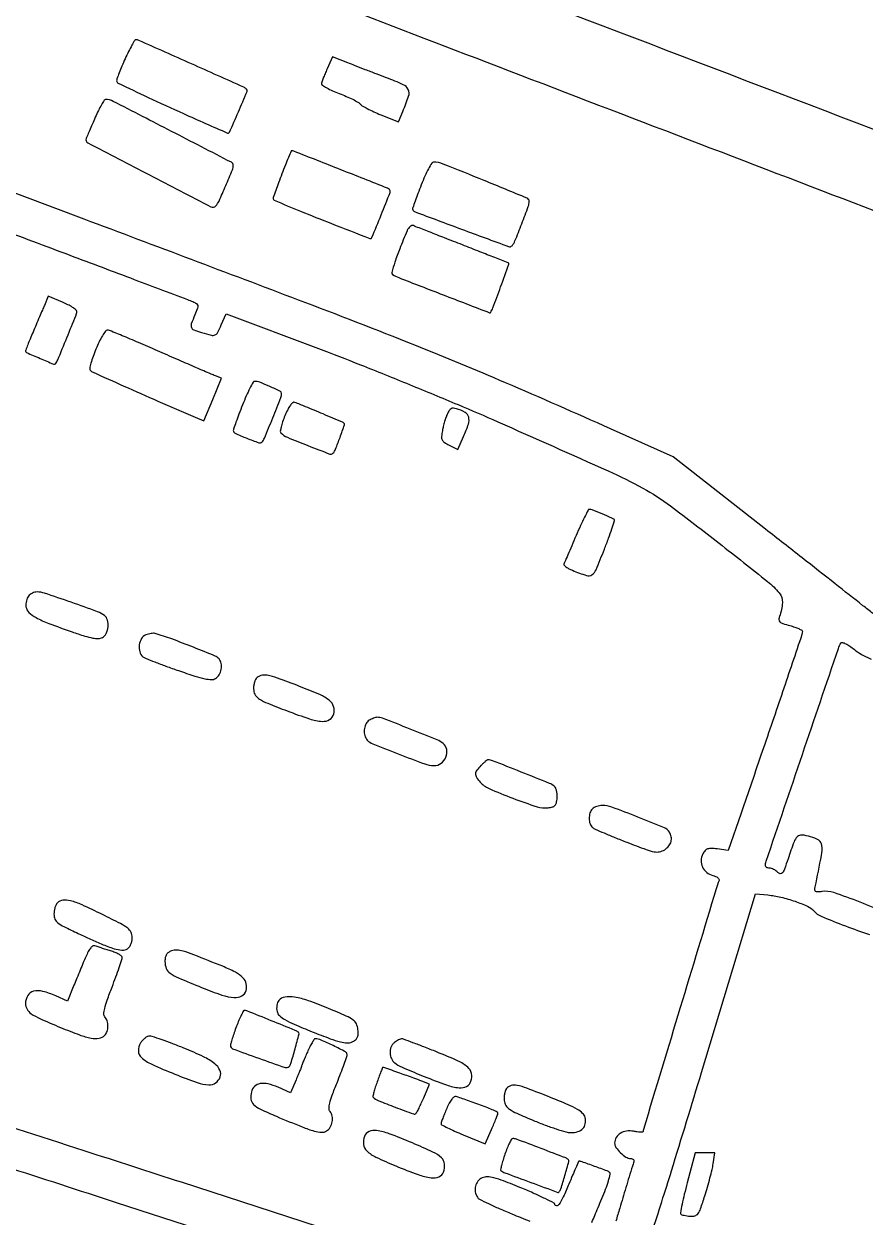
# Model space of a CAD drawing. Header units: metres. Extents: x 244 to 6504, y 133 to 4776.
# Drawn here: x 2229.1 to 2424.9, y 3259.5 to 3537.2 of the extents above; entities that cross this region are included whole.
import ezdxf

# ---------------------------------------------------------------- set-up
doc = ezdxf.new("R2010")
doc.units = ezdxf.units.M
doc.header["$MEASUREMENT"] = 0

msp = doc.modelspace()

# ---------------------------------------------------------------- linework, layer by layer
for points in [[(2417.15, 4385.34, 0.000003), (2246.3, 4080.82, 0.000001), (2074.73, 3775.01, 0.023956), (2073.04, 3771.63, 0.013766), (2072.25, 3769.69, 0.00035), (2068.91, 3760.81, 0.000748), (2065.01, 3750.38, 0.00051), (2060.61, 3738.51, -0.002034), (2053.66, 3719.92, -0.009158), (2049.35, 3709.15, -0.010696), (2044.96, 3699.33, -0.003491), (2038.08, 3685.02, -0.00099), (2033.73, 3676.19, -0.001638), (2030.03, 3668.76, -0.000121), (2026.68, 3662.11, -0.283312), (2026.5, 3662, -0.093472), (2026.26, 3662.05, -0.000019), (2015.13, 3666.4, -0.000419), (2002.8, 3671.24, -0.000254), (1988.21, 3676.98, 0.000593)], [(2390.74, 4302.36, -0.000001), (2436.6, 4383.87, -0.253439)], [(2985.13, 3282.36, 0.000001), (3054.44, 3256.15, 0.000001), (3117.63, 3232.25, 0.000001), (3170.61, 3212.21, 0.000007)], [(5649.78, 2908.29, -0.000001), (5592.12, 2927.27, -0.000136)], [(1770.95, 4232.21, -0.000001), (1756.31, 4203.53, -0.092463)], [(2661.8, 3304.26, -0.000001), (2697.55, 3290.75, -0.000089)], [(2356.38, 4565.48, -0.000006), (2331, 4482.37, -0.122858)], [(2166.88, 2385.74, -0.000003), (2059.01, 2428.09, -0.099946)], [(3110.93, 3253.38, 0.000013), (3012.15, 3290.74, 0.000016), (2894.73, 3335.15, 0.000013), (2769.32, 3382.57, -0.00051), (2533.81, 3471.88, -0.000503), (2297.42, 3562.08, -0.000023), (2063.26, 3651.71, -0.089134), (2058.39, 3654.65, -0.252954), (2058.24, 3655.06, -0.00055), (2059.22, 3661.9, -0.003408), (2060.39, 3669.64, -0.002087), (2061.88, 3678.76), (2065.84, 3702.46), (2077.4, 3733.66), (2088.96, 3764.86), (2106.7, 3796.48, 0.000002), (2119.15, 3818.66), (2165.06, 3900.45)], [(2809.66, 3348.58, -0.000003), (2861.11, 3329.19, -0.000175)], [(1593.92, 2905.57, -0.000004), (1514.48, 2912.51, -0.000011), (1436.43, 2919.33, -0.007054)], [(3277.66, 3166.01, -0.000003), (3312.3, 3149.56, -0.000078)], [(1818.98, 2759.08, 0.000018), (1857.04, 2862.14, 0.000008), (1895.3, 2965.72, 0.303576)], [(2076.79, 3628.02, -0.000014), (2129.58, 3607.84, -0.000367)], [(1962.55, 2966.54, 0.00014), (1986.93, 2957.13, 0.000002), (2009.06, 2948.59, 0.092301)], [(1716.95, 2894.91, -0.000001), (1705.81, 2895.88, -0.000045)], [(2910.82, 2101.23, -0.000002), (2871.64, 2116.15, -0.08954)], [(1951.87, 3366.09, 0.000005), (1933.29, 3373.24, 0.001731)], [(2187.96, 3585.48, -0.000222), (2257.07, 3558.91, 0.000305), (2334.25, 3529.25, 0.000245), (2417.3, 3497.44, 0.000248), (2494.08, 3468.12, 0.000634)], [(2426.66, 3399.96, 0.003301), (2424.36, 3401.79, 0.000232), (2417.9, 3406.88, 0.000328), (2410.19, 3412.93, 0.000247), (2401.7, 3419.58), (2380.2, 3436.4), (2365.6, 3442.95, 0.004123), (2341.18, 3453.66, 0.006548), (2320.08, 3462.39, 0.004179), (2293.01, 3472.91, 0.000778), (2243.11, 3491.73), (2162.38, 3522.04), (2157.84, 3528.99), (2153.3, 3535.93), (2146.16, 3538.97, 0.001582)], [(1990.24, 3232.56, -0.000403), (1999.92, 3229.14, -0.001908), (2009.56, 3225.69, -0.00317), (2017.65, 3222.7, -0.000408), (2024.81, 3219.99, -0.370469), (2024.97, 3219.7, -0.034515), (2024.36, 3217.6, -0.000127), (2015.64, 3193.62, -0.000046), (2006.7, 3169.03, -0.098502), (2006.28, 3168.35, -0.288551), (2005.72, 3168.19, -0.000014), (1946.16, 3186.27, -0.000153)], [(2221.17, 3490.33, -0.000169), (2238.8, 3483.72, -0.000268), (2253.88, 3478.05, -0.000054), (2267.18, 3473.04, -0.012941), (2268.37, 3472.56, -0.038794), (2269.24, 3472.09, -0.213905), (2269.53, 3471.66, -0.128669), (2269.47, 3471.02, -0.011155), (2268.87, 3469.49, 0.012776), (2268.03, 3467.35, 0.178063), (2268.04, 3466.53, 0.213733), (2268.58, 3465.99, 0.019317), (2270.42, 3465.36, 0.011004), (2272.7, 3464.73, 0.156195), (2273.53, 3464.79, 0.181468), (2274.12, 3465.32, 0.015949), (2275.01, 3467.16), (2276.14, 3469.72), (2297.67, 3461.61, -0.004268), (2307.38, 3457.86, -0.002583), (2318.81, 3453.26, -0.002588), (2330.11, 3448.57, -0.004548), (2339.4, 3444.57, -0.001126), (2365.06, 3433.15, -0.020213), (2373.13, 3429.15, -0.034876), (2379.55, 3425.02, -0.006191), (2390.91, 3416.32, -0.001928), (2402.17, 3407.41, -0.051951), (2404.88, 3404.74, -0.18861), (2405.61, 3402.51, -0.074145), (2404.95, 3399.3, 0.086401), (2404.81, 3398.54, 0.215935), (2405.03, 3398.03, 0.103477), (2405.72, 3397.64, 0.013403), (2407.36, 3397.15, -0.016727), (2408.48, 3396.81, -0.025459), (2409.43, 3396.44, -0.022952), (2410.13, 3396.07, -0.268418), (2410.28, 3395.81, -0.081607), (2410.16, 3395.07, -0.000119), (2405.66, 3381.75, -0.001074), (2400.93, 3367.86, -0.000975), (2395.98, 3353.54), (2392.96, 3344.84), (2390.42, 3345.18, 0.022275), (2389.03, 3345.3, 0.094278), (2388.21, 3345.18, 0.129164), (2387.62, 3344.79, 0.058526), (2387.09, 3344.03, 0.116622), (2386.69, 3342.51, 0.116129), (2387.01, 3340.98, 0.114002), (2387.99, 3339.72, 0.109284), (2389.43, 3339, -0.043186), (2390.07, 3338.78, -0.067651), (2390.56, 3338.48, -0.094193), (2390.84, 3338.14, -0.221732), (2390.86, 3337.82, 0.018098), (2390.19, 3335.87, 0.000047), (2381.83, 3308.25, 0.000012), (2373.26, 3279.92, 0.07358), (2373.19, 3279.4, -0.39732), (2373.08, 3279.29, -0.022216), (2372.54, 3279.28, -0.02441), (2371.82, 3279.34, -0.01425), (2370.97, 3279.47, 0.082564), (2369.32, 3279.51, 0.102634), (2367.89, 3278.98, 0.118054), (2366.92, 3278.01, 0.13776), (2366.56, 3276.75, 0.150957), (2366.88, 3275.71, 0.050608), (2367.92, 3274.47, 0.050644), (2369.2, 3273.47, 0.142663), (2370.28, 3273.15, -0.081011), (2370.66, 3273.09, -0.128574), (2370.94, 3272.91, -0.150474), (2371.06, 3272.64, -0.126057), (2371.03, 3272.33, 0.016877), (2370.7, 3271.37, 0.000323), (2369.18, 3266.35, 0.000847), (2367.74, 3261.58, 0.003142), (2366.86, 3258.56, -0.146209)], [(1989.74, 2610.17, -0.000005), (1937.37, 2630.58, -0.000013)], [(2429.83, 3330.26, 0.009123), (2423.68, 3332.8, 0.012761), (2417.56, 3335.01, 0.117459), (2414.77, 3335.26, -0.022831), (2413.79, 3335.16, -0.172556), (2413.34, 3335.29, -0.243992), (2413.17, 3335.64, -0.047107), (2413.25, 3336.37, 0.003586), (2414.71, 3343.68, 0.070454), (2414.82, 3345.97, 0.228925), (2414.09, 3347.18, 0.079091), (2412.17, 3348.03, 0.041312), (2410.14, 3348.41, 0.22215), (2409.1, 3348.04, 0.110813), (2408.32, 3346.83, 0.007281), (2406.93, 3342.88, -0.006701), (2406.09, 3340.49, -0.074201), (2405.61, 3339.6, -0.287644), (2405.13, 3339.42, -0.148349), (2404.55, 3339.73, 0.042146), (2404.1, 3340.11, 0.036156), (2403.58, 3340.43, 0.037767), (2403.05, 3340.65, 0.080513), (2402.62, 3340.72, -0.058715), (2402.26, 3340.76, -0.077763), (2401.95, 3340.89, -0.096352), (2401.74, 3341.08, -0.161779), (2401.67, 3341.3, -0.081963), (2401.84, 3342.3, -0.000063), (2410.27, 3367.16, -0.00009), (2418.65, 3391.81, -0.056521), (2419.27, 3393.13, -0.347401), (2419.58, 3393.25, -0.036384), (2420.34, 3392.93, -0.032799), (2421.3, 3392.37, -0.019526), (2422.37, 3391.58, 0.042314), (2423.93, 3390.53, 0.01656), (2426.25, 3389.35, 0.015168)], [(2375.18, 3255.8, 0.005088), (2379.81, 3270.3, 0.001405), (2386.79, 3293.18), (2399.34, 3334.74), (2402.19, 3334.46, -0.034038), (2405.26, 3333.95, -0.025008), (2408.56, 3332.99, -0.023525), (2411.45, 3331.83, -0.106145), (2412.91, 3330.75, 0.114779), (2414.63, 3329.51, 0.00783), (2420.27, 3327.27, 0.009375), (2425.91, 3325.25, 0.081397)], [(2311.66, 3252.66), (2265.75, 3267.59, 0.000444), (2243.08, 3274.93, 0.000175), (2211.85, 3285.01, 0.000173)], [(2192.86, 3281.57, -0.00019), (2224.54, 3271.35, -0.000341), (2250.55, 3262.92), (2307.1, 3244.56)], [(2361.28, 3258.26, -0.000134), (2361.95, 3259.89, -0.001138), (2362.71, 3261.71, -0.000701), (2363.6, 3263.84, 0.01026), (2364.47, 3266.01, 0.016051), (2365.11, 3267.9, 0.010238), (2365.55, 3269.47, 0.28052), (2365.43, 3269.86, 0.092509), (2364.82, 3270.23, 0.002477), (2361.9, 3271.31, 0.00264), (2358.98, 3272.36, 0.085283), (2358.24, 3272.49, 0.297338), (2358.17, 3272.44, 0.000477), (2357.51, 3270.93, 0.00331), (2356.77, 3269.22, 0.002011), (2355.92, 3267.19, -0.011492), (2354.61, 3264.2, -0.041896), (2353.57, 3262.4, -0.249406), (2353, 3262.11, -0.410737), (2352.65, 3262.46, 0.282441), (2352.46, 3262.77, 0.003841), (2350.4, 3263.79, 0.009498), (2347.93, 3264.94, 0.005939), (2345, 3266.2, 0.004944), (2340.73, 3267.92, 0.029234), (2338.43, 3268.66, 0.059459), (2336.93, 3268.87, 0.111937), (2335.73, 3268.62, 0.117977), (2334.74, 3267.85, 0.108592), (2334.17, 3266.7, 0.103728), (2334.13, 3265.36, 0.098813), (2334.62, 3264.1, 0.134668), (2335.08, 3263.68, 0.00509), (2337.18, 3262.64, 0.008848), (2339.72, 3261.48, 0.00608), (2342.63, 3260.24, 0.0051), (2346.85, 3258.56, 0.029742)]]:
    msp.add_lwpolyline(points, format="xyb")
for points in [[(2252.63, 3529.09, 0.006123), (2251.87, 3527.35, 0.008383), (2251.23, 3525.77, 0.005804), (2250.73, 3524.43, 0.091941), (2250.65, 3523.96, 0.282906), (2251.03, 3523.38, 0.001237), (2257.96, 3520.09, 0.00509), (2266.21, 3516.3, 0.002726), (2276.46, 3511.78, 0.411617), (2276.9, 3511.95, 0.00207), (2278.98, 3516.68, 0.002211), (2281.01, 3521.42, 0.305684), (2280.9, 3521.99, 0.091565), (2280.23, 3522.46, 0.000172), (2268.05, 3527.89, 0.000151), (2255.82, 3533.34, 0.105101), (2255.12, 3533.49, 0.261642), (2254.86, 3533.34, 0.007854), (2254.19, 3532.2, 0.013708), (2253.43, 3530.78, 0.008808)], [(2299.64, 3526.7, 0.007787), (2299.15, 3525.57, 0.00985), (2298.73, 3524.52, 0.008141), (2298.42, 3523.62, 0.075429), (2298.35, 3523.22, 0.264322), (2298.53, 3522.89, 0.015684), (2299.55, 3522.29, 0.020285), (2300.89, 3521.63, 0.013272), (2302.47, 3520.98, -0.011443), (2304.11, 3520.32, -0.014129), (2305.6, 3519.63, -0.012522), (2306.81, 3518.98, -0.093989), (2307.3, 3518.56, 0.08983), (2307.8, 3518.14, 0.011871), (2309, 3517.47, 0.013455), (2310.49, 3516.74, 0.010915), (2312.11, 3516.04), (2316.24, 3514.36), (2317.26, 3516.81, 0.018536), (2318.62, 3520.39, 0.196612), (2318.52, 3521.92, 0.176429), (2317.38, 3523.03, 0.014392), (2313.45, 3524.65, -0.000791), (2311.08, 3525.55, -0.000626), (2308.53, 3526.53, -0.000633), (2306.16, 3527.45, -0.001581), (2304.43, 3528.13), (2300.92, 3529.52)], [(2245.69, 3515.44, 0.00048), (2244.97, 3513.8, 0.000622), (2244.32, 3512.29, 0.000467), (2243.77, 3511.02, 0.005571), (2243.57, 3510.53, 0.385252), (2243.94, 3509.5, 0.001045), (2258.26, 3502.02, 0.001067), (2272.6, 3494.6, 0.347555), (2273.76, 3494.83, 0.071454), (2274.48, 3495.96, 0.004665), (2276.05, 3499.54, 0.003773), (2277.59, 3503.21, 0.097575), (2277.8, 3504.26, 0.280256), (2277.36, 3504.98, 0.000444), (2263.43, 3512.17, 0.000849), (2249.84, 3519.16, 0.118713), (2248.08, 3519.58, 0.255524), (2247.78, 3519.41, 0.011502), (2247.14, 3518.36, 0.016888), (2246.42, 3517.02, 0.011027)], [(2289.12, 3502.3, 0.002612), (2288.33, 3500.21, 0.003912), (2287.67, 3498.38, 0.00167), (2287.12, 3496.81, 0.083191), (2287.07, 3496.49, 0.303542), (2287.3, 3496.14, 0.000663), (2293.45, 3493.61, 0.003778), (2300.64, 3490.73, 0.002022), (2309.56, 3487.26, 0.40626), (2310.08, 3487.48, 0.002412), (2312.22, 3492.73, 0.002581), (2314.31, 3497.98, 0.303032), (2314.16, 3498.66, 0.098034), (2313.71, 3498.95, 0.000104), (2302.81, 3503.25, 0.000108), (2291.92, 3507.55, 0.094155), (2291.37, 3507.65, 0.300399), (2291.26, 3507.58, 0.001191), (2290.62, 3506.08, 0.005268), (2289.92, 3504.35, 0.003224)], [(2321.57, 3499.73, 0.001691), (2320.78, 3497.68, 0.00263), (2320.13, 3495.92, 0.000765), (2319.57, 3494.38, 0.08715), (2319.53, 3494.16, 0.312481), (2319.99, 3493.5, 0.000822), (2330.93, 3489.41, 0.000826), (2341.89, 3485.36, 0.309111), (2342.68, 3485.56, 0.084787), (2343.37, 3486.67, 0.004284), (2344.95, 3490.66, 0.004033), (2346.47, 3494.69, 0.092494), (2346.68, 3495.9, 0.299076), (2346.17, 3496.64, 0.001129), (2336.2, 3500.74, 0.002575), (2326.67, 3504.57, 0.09546), (2324.38, 3505.01, 0.261872), (2323.99, 3504.78, 0.013299), (2323.23, 3503.45, 0.018418), (2322.4, 3501.75, 0.01202)], [(2318.24, 3489.01, 0.005647), (2316.53, 3484.82, 0.014019), (2315.4, 3481.71, 0.009918), (2314.67, 3479.36, 0.336395), (2314.87, 3478.85, 0.045855), (2316.33, 3478.13, 0.000508), (2326.62, 3474.14, 0.000098), (2337.47, 3469.96, 0.361217), (2337.71, 3470.04, 0.048922), (2338.21, 3471.08, 0.001227), (2340.03, 3476, 0.000271), (2341.97, 3481.27, 0.330026), (2341.91, 3481.48, 0.067154), (2341.75, 3481.57, 0.000104), (2338.66, 3482.79, 0.000834), (2335.2, 3484.16, 0.000515), (2331.12, 3485.76, -0.000116), (2327, 3487.37, -0.000172), (2323.4, 3488.78, -0.000072), (2320.31, 3489.99, -0.003657), (2319.71, 3490.23, 0.183863), (2319.35, 3490.24, 0.089082), (2318.94, 3490.01, 0.069485), (2318.55, 3489.58, 0.049995)], [(2233.83, 3471.68, -0.000024), (2233.37, 3470.59, -0.000008), (2232.68, 3468.98, -0.000008), (2231.92, 3467.18, -0.000008), (2231.19, 3465.44, 0.002196), (2230.52, 3463.85, 0.003373), (2229.95, 3462.46, 0.001152), (2229.48, 3461.25, 0.093792), (2229.44, 3461.05, 0.297608), (2229.67, 3460.7, 0.002512), (2232.82, 3459.34, 0.002432), (2235.99, 3458, 0.323346), (2236.38, 3458.09, 0.079846), (2236.94, 3458.99, 0.0015), (2239.07, 3464.15, 0.001279), (2241.19, 3469.37, 0.096297), (2241.36, 3470.26, 0.225732), (2241.18, 3470.64, 0.02602), (2240.39, 3471.22, 0.027268), (2239.32, 3471.84, 0.018949), (2238.05, 3472.42), (2234.73, 3473.8)], [(2245.82, 3461.49, 0.012912), (2245.16, 3459.76, 0.019578), (2244.68, 3458.22, 0.014888), (2244.38, 3456.96, 0.253795), (2244.5, 3456.56, 0.089809), (2245.16, 3456.11, 0.000472), (2252.36, 3452.89, 0.002182), (2260.27, 3449.4, 0.001693), (2268.91, 3445.67), (2270.95, 3444.8), (2273.02, 3449.76), (2275.09, 3454.72), (2273.63, 3455.28, -0.0093), (2272.62, 3455.69, -0.000425), (2269.23, 3457.16, -0.000708), (2265.2, 3458.91, -0.000508), (2260.7, 3460.88, 0.002404), (2256.25, 3462.81, 0.003682), (2252.37, 3464.44, 0.00131), (2249.02, 3465.81, 0.097999), (2248.45, 3465.92, 0.244867), (2248.05, 3465.71, 0.017266), (2247.35, 3464.61, 0.021274), (2246.58, 3463.18, 0.014224)], [(2279.95, 3448.51, 0.002593), (2279.12, 3446.38, 0.003897), (2278.43, 3444.51, 0.00162), (2277.85, 3442.9, 0.085673), (2277.8, 3442.58, 0.293611), (2278.22, 3441.92, 0.011975), (2280.94, 3440.76, 0.012001), (2283.72, 3439.72, 0.2914), (2284.49, 3439.91, 0.094524), (2285.05, 3440.76, 0.001987), (2286.98, 3445.47, 0.001967), (2288.87, 3450.2, 0.095677), (2289.06, 3451.2, 0.287518), (2288.76, 3451.67, 0.006989), (2286.33, 3452.79, 0.012283), (2283.95, 3453.78, 0.093349), (2282.76, 3453.99, 0.270533), (2282.42, 3453.8, 0.009242), (2281.66, 3452.38, 0.015083), (2280.82, 3450.61, 0.009681)], [(2289.81, 3445.96, 0.016539), (2289.29, 3444.6, 0.024366), (2288.94, 3443.37, 0.021655), (2288.75, 3442.37, 0.238608), (2288.88, 3442, 0.094814), (2290.4, 3440.98, 0.006583), (2295.19, 3439.03, 0.003179), (2300.29, 3437.07, 0.309498), (2301, 3437.25, 0.088172), (2301.61, 3438.23, 0.007792), (2302.65, 3440.96, 0.003684), (2303.68, 3443.88, 0.314341), (2303.56, 3444.3, 0.072215), (2303.21, 3444.51, 0.000253), (2298.71, 3446.4, 0.001478), (2294.61, 3448.1, 0.00594), (2292.09, 3449.1, 0.276019), (2291.65, 3449.02, 0.057965), (2291.09, 3448.42, 0.040655), (2290.47, 3447.4, 0.017991)], [(2327.63, 3446.45, 0.023677), (2327.32, 3445.67, 0.011019), (2326.99, 3444.63, 0.010889), (2326.68, 3443.52, 0.014942), (2326.46, 3442.51, 0.026283), (2326.28, 3441.15, 0.130588), (2326.42, 3440.39, 0.135387), (2326.91, 3439.82, 0.029057), (2328.05, 3439.14), (2330.07, 3438.1), (2331.42, 3441.16, 0.024742), (2332.53, 3444.06, 0.143868), (2332.59, 3445.67, 0.201751), (2331.75, 3446.76, 0.056003), (2329.74, 3447.63, 0.06685), (2329.04, 3447.75, 0.136066), (2328.5, 3447.62, 0.116521), (2328.06, 3447.21, 0.042027)], [(2357.59, 3418.09, 0.000055), (2356.57, 3415.71, 0.000082), (2355.67, 3413.62, 0.000037), (2354.91, 3411.84, 0.001542), (2354.75, 3411.45, 0.302846), (2354.8, 3411.19, 0.042018), (2355.24, 3410.81, 0.036575), (2355.9, 3410.4, 0.02276), (2356.73, 3410.02, 0.018328), (2360.01, 3408.81, 0.228379), (2361.29, 3408.98, 0.148441), (2362.24, 3410.13, 0.006685), (2364.18, 3414.93, 0.004492), (2365.15, 3417.49, 0.007265), (2365.93, 3419.68, 0.002268), (2366.56, 3421.58, 0.28988), (2366.5, 3421.81, 0.08944), (2365.93, 3422.18, 0.003491), (2363.63, 3423.14, 0.003376), (2361.3, 3424.07, 0.093633), (2360.66, 3424.19, 0.279692), (2360.42, 3424.04, 0.003597), (2359.58, 3422.4, 0.009157), (2358.63, 3420.42, 0.005725)], [(2230.13, 3404.02, 0.074494), (2229.84, 3403.54, 0.041702), (2229.63, 3402.9, 0.040508), (2229.53, 3402.19, 0.051913), (2229.55, 3401.54, 0.169158), (2230.22, 3400.24, 0.065314), (2231.88, 3399.03, 0.034135), (2234.87, 3397.66, 0.007192), (2240.26, 3395.7, 0.007927), (2243.21, 3394.73, 0.029736), (2245.11, 3394.26, 0.049035), (2246.42, 3394.15, 0.120159), (2247.35, 3394.39, 0.163135), (2248.22, 3395.32, 0.085325), (2248.64, 3396.86, 0.085732), (2248.51, 3398.45, 0.167581), (2247.82, 3399.49, 0.076912), (2246.19, 3400.39, 0.003365), (2240.06, 3402.58, 0.003242), (2233.89, 3404.69, 0.080968), (2232.12, 3404.98, 0.06775), (2231.6, 3404.91, 0.04454), (2231.04, 3404.7, 0.044263), (2230.52, 3404.39, 0.063211)], [(2257.43, 3394.98, 0.173933), (2256.43, 3394.14, 0.099295), (2255.92, 3392.64, 0.097733), (2256.03, 3391.03, 0.162715), (2256.76, 3389.92, 0.070005), (2257.38, 3389.56, 0.003566), (2259.53, 3388.7, 0.005637), (2262.12, 3387.72, 0.004052), (2265.03, 3386.69, 0.005714), (2268.87, 3385.41, 0.02485), (2271.19, 3384.79, 0.042239), (2272.71, 3384.59, 0.150898), (2273.64, 3384.84, 0.118551), (2274.5, 3385.72, 0.088779), (2274.99, 3386.98, 0.090491), (2275, 3388.32, 0.130656), (2274.51, 3389.38, 0.122464), (2273.58, 3390.06, 0.002847), (2268.52, 3392.11, 0.007055), (2263.48, 3394.04, 0.015666), (2259.58, 3395.33, 0.088507), (2259.23, 3395.37, 0.024965), (2258.67, 3395.31, 0.024332), (2258.05, 3395.17, 0.023508)], [(2283.13, 3384.81, 0.083298), (2282.84, 3384.32, 0.038997), (2282.63, 3383.6, 0.037228), (2282.53, 3382.8, 0.042874), (2282.55, 3382.03, 0.124309), (2282.98, 3380.9, 0.104003), (2283.91, 3380.03, 0.040727), (2285.81, 3379.07, 0.004552), (2290.33, 3377.3, 0.011737), (2295.56, 3375.45, 0.0632), (2298.51, 3374.87, 0.154004), (2300.23, 3375.29, 0.194681), (2301.2, 3376.59, 0.141601), (2301.16, 3378.31, 0.147547), (2300.2, 3379.7, 0.06641), (2297.93, 3381.08, 0.011331), (2293.23, 3383.01, 0.005191), (2288.09, 3384.93, 0.042561), (2285.67, 3385.58, 0.110482), (2284.22, 3385.51, 0.15482)], [(2309.43, 3375.12, 0.140854), (2308.71, 3374.37, 0.084384), (2308.33, 3373.19, 0.079486), (2308.34, 3371.88, 0.099373), (2308.78, 3370.75, 0.155178), (2309.88, 3369.83, 0.003669), (2316.19, 3367.3, 0.005454), (2322.35, 3364.96, 0.087531), (2324.53, 3364.57, 0.159778), (2326.18, 3365.11, 0.138441), (2327.3, 3366.54, 0.144116), (2327.48, 3368.31, 0.175528), (2326.65, 3369.73, 0.07716), (2325.27, 3370.55, 0.002252), (2318.96, 3373.08, 0.001846), (2312.54, 3375.58, 0.098606), (2311.25, 3375.81, 0.064129), (2310.92, 3375.76, 0.020467), (2310.44, 3375.6, 0.020049), (2309.92, 3375.37, 0.021092)], [(2335.43, 3364.57, 0.033654), (2334.47, 3363.47, 0.153091), (2334.18, 3362.68, 0.156009), (2334.4, 3361.88, 0.035346), (2335.26, 3360.74, 0.111597), (2337.33, 3359.23, 0.011958), (2342.86, 3356.98, 0.012184), (2348.5, 3355.01, 0.107048), (2351.11, 3354.75, 0.04443), (2352.09, 3354.95, 0.135009), (2352.67, 3355.31, 0.125723), (2353, 3355.93, 0.036214), (2353.18, 3357.01, 0.041129), (2353.19, 3357.84, 0.0422), (2353.07, 3358.66, 0.04584), (2352.84, 3359.35, 0.115699), (2352.52, 3359.76, 0.077038), (2351.39, 3360.44, 0.001383), (2344.82, 3363.07, 0.001169), (2338.17, 3365.69, 0.093576), (2337.08, 3365.89, 0.158173), (2336.89, 3365.83, 0.012273), (2336.46, 3365.5, 0.015812), (2335.96, 3365.08, 0.011393)], [(2361.4, 3354.5, 0.121637), (2360.82, 3353.55, 0.077372), (2360.63, 3352.26, 0.079462), (2360.84, 3351.01, 0.145691), (2361.43, 3350.17, 0.062271), (2362.04, 3349.8, 0.003301), (2364.12, 3348.89, 0.005148), (2366.62, 3347.85, 0.003722), (2369.43, 3346.73, 0.003932), (2373.89, 3345.05, 0.03984), (2375.8, 3344.51, 0.100611), (2377.04, 3344.52, 0.093716), (2378.21, 3345, 0.076213), (2379.18, 3345.87, 0.106995), (2379.7, 3346.9, 0.113478), (2379.74, 3348.01, 0.093983), (2379.3, 3349.11, 0.15364), (2378.15, 3350.08, 0.004193), (2371.98, 3352.58, 0.006065), (2365.94, 3354.9, 0.088556), (2363.7, 3355.3, 0.045902), (2363.06, 3355.24, 0.037164), (2362.4, 3355.06, 0.03849), (2361.81, 3354.81, 0.075002)], [(2236.86, 3332.64, 0.087305), (2236.55, 3332.2, 0.036561), (2236.3, 3331.53, 0.034752), (2236.12, 3330.76, 0.038), (2236.06, 3329.98, 0.10407), (2236.3, 3328.86, 0.122074), (2236.96, 3328.01, 0.052816), (2238.38, 3327.11, 0.006565), (2241.69, 3325.52, 0.004491), (2247.18, 3323.05, 0.027862), (2250.07, 3321.96, 0.058794), (2251.89, 3321.62, 0.159135), (2253.15, 3321.94, 0.096534), (2253.59, 3322.35, 0.054311), (2253.96, 3323, 0.050375), (2254.2, 3323.77, 0.051231), (2254.28, 3324.56, 0.115819), (2254, 3325.76, 0.113946), (2253.22, 3326.71, 0.044489), (2251.51, 3327.8, 0.004772), (2247.32, 3329.92, 0.008093), (2242.59, 3332.16, 0.042969), (2239.88, 3333.12, 0.091036), (2238.13, 3333.25, 0.170867)], [(2243.47, 3320.09, 0.001027), (2242.89, 3318.72, 0.00049), (2242.16, 3316.96, 0.000485), (2241.4, 3315.11, 0.000691), (2240.72, 3313.47), (2239.19, 3309.73), (2236.47, 3310.97, 0.04362), (2233.47, 3312.03, 0.125165), (2231.27, 3312.04, 0.1995), (2229.95, 3311.05, 0.135056), (2229.44, 3309.21, 0.129233), (2229.79, 3307.89, 0.115089), (2230.75, 3306.84, 0.045637), (2232.8, 3305.7, 0.005393), (2237.6, 3303.64, 0.010213), (2242.01, 3301.91, 0.043279), (2244.74, 3301.16, 0.081112), (2246.57, 3301.13, 0.16194), (2247.85, 3301.77, 0.118755), (2248.42, 3302.69, 0.074902), (2248.62, 3303.94, 0.075448), (2248.45, 3305.18, 0.125076), (2247.91, 3306.08, -0.219399), (2247.67, 3306.73, -0.039166), (2247.88, 3308.05, -0.026216), (2248.46, 3310.01, -0.007351), (2249.57, 3313.01, 0.003686), (2250.49, 3315.43, 0.005305), (2251.26, 3317.59, 0.00292), (2251.88, 3319.42, 0.081288), (2251.96, 3319.92, 0.232847), (2251.8, 3320.25, 0.034645), (2251.16, 3320.67, 0.032993), (2250.28, 3321.09, 0.022859), (2249.24, 3321.45, -0.002346), (2248.13, 3321.79, -0.0025), (2247.05, 3322.13, -0.002375), (2246.13, 3322.44, -0.011607), (2245.61, 3322.62, 0.222613), (2245.13, 3322.59, 0.090269), (2244.61, 3322.16, 0.054604), (2244.06, 3321.34, 0.02083)], [(2263.39, 3321.45, 0.067418), (2262.7, 3321.08, 0.101055), (2262.24, 3320.58, 0.090329), (2261.98, 3319.89, 0.044957), (2261.9, 3318.96, 0.096678), (2262.21, 3317.38, 0.143574), (2263.08, 3316.28, 0.052844), (2265.04, 3315.18, 0.004418), (2270.43, 3312.94, 0.013938), (2275.17, 3311.17, 0.065115), (2278.02, 3310.59, 0.145593), (2279.76, 3310.97, 0.191115), (2280.77, 3312.21, 0.137291), (2280.82, 3313.78, 0.132865), (2280.06, 3315.17, 0.080373), (2278.31, 3316.48, 0.025335), (2275.33, 3317.86, 0.001576), (2268.64, 3320.52, 0.020877), (2266.13, 3321.39, 0.061435), (2264.64, 3321.65, 0.101671)], [(2288.4, 3309.93, 0.084794), (2288.12, 3309.43, 0.048498), (2287.94, 3308.76, 0.046486), (2287.89, 3308.03, 0.055209), (2287.99, 3307.35, 0.143958), (2288.55, 3306.39, 0.057646), (2289.79, 3305.47, 0.029767), (2292, 3304.36, 0.005743), (2296.13, 3302.65, 0.005089), (2300.38, 3301.01, 0.027462), (2302.73, 3300.26, 0.053311), (2304.28, 3300.04, 0.116767), (2305.45, 3300.27, 0.054776), (2306.24, 3300.73, 0.120364), (2306.67, 3301.27, 0.102587), (2306.85, 3302, 0.033185), (2306.82, 3303.13, 0.086077), (2306.46, 3304.45, 0.127548), (2305.7, 3305.36, 0.051946), (2304.1, 3306.27, 0.004969), (2299.99, 3308.04, 0.013902), (2295.29, 3309.86, 0.044816), (2292.04, 3310.69, 0.075434), (2289.81, 3310.71, 0.186673)], [(2278.55, 3303.9, 0.006593), (2278.01, 3302.42, 0.008463), (2277.55, 3301.05, 0.006746), (2277.2, 3299.89, 0.069683), (2277.13, 3299.4, 0.313579), (2277.64, 3298.67, 0.003291), (2283.74, 3296.46, 0.003419), (2289.86, 3294.32, 0.2859), (2290.79, 3294.54, 0.126568), (2291.22, 3295.27, 0.004033), (2292.17, 3298.63, 0.002286), (2293.1, 3302.13, 0.305351), (2292.96, 3302.52, 0.063931), (2292.21, 3302.95, 0.000664), (2286.63, 3305.21, 0.000433), (2280.93, 3307.51, 0.101935), (2280.37, 3307.61, 0.271058), (2280.16, 3307.48, 0.007896), (2279.67, 3306.52, 0.013839), (2279.12, 3305.32, 0.008843)], [(2256.24, 3300.03, 0.151573), (2255.71, 3298.2, 0.20564), (2256.42, 3296.65, 0.078137), (2258.82, 3295.07, 0.011326), (2264.23, 3292.76, 0.010183), (2269.41, 3290.81, 0.069579), (2272.09, 3290.26, 0.172354), (2273.68, 3290.72, 0.14698), (2274.75, 3292.11, 0.204778), (2274.69, 3293.68, 0.11502), (2273.49, 3295.2, 0.057576), (2270.86, 3296.83, 0.014949), (2266.3, 3298.82, 0.004532), (2263.54, 3299.9, 0.006343), (2261.05, 3300.81, 0.003972), (2258.95, 3301.53, 0.080665), (2258.28, 3301.64, 0.121806), (2257.83, 3301.53, 0.045481), (2257.27, 3301.17, 0.041683), (2256.71, 3300.64, 0.039392)], [(2295.05, 3297.91, 0.002165), (2294.53, 3296.72, 0.003341), (2294.09, 3295.69, 0.001093), (2293.72, 3294.79, 0.097829), (2293.69, 3294.65, -0.094941), (2293.67, 3294.51, -0.001107), (2293.32, 3293.63, -0.00332), (2292.9, 3292.62, -0.002156), (2292.4, 3291.45), (2291.11, 3288.43), (2288.23, 3289.71, 0.044767), (2285.9, 3290.5, 0.102279), (2284.05, 3290.56, 0.148856), (2282.76, 3289.91, 0.141848), (2282.02, 3288.64, 0.092554), (2281.92, 3286.95, 0.169853), (2282.53, 3285.73, 0.082993), (2284.14, 3284.6, 0.011836), (2287.84, 3282.95, 0.003049), (2293.85, 3280.48, 0.024886), (2296.65, 3279.51, 0.05958), (2298.34, 3279.23, 0.152695), (2299.52, 3279.54, 0.121221), (2300.36, 3280.4, 0.087448), (2300.83, 3281.67, 0.088663), (2300.83, 3283, 0.130355), (2300.34, 3284.06, -0.184399), (2300.09, 3284.78, -0.049519), (2300.26, 3286.01, -0.029633), (2300.82, 3287.86, -0.00755), (2301.95, 3290.77, 0.004113), (2302.85, 3293.06, 0.005853), (2303.6, 3295.1, 0.003418), (2304.21, 3296.84, 0.082626), (2304.29, 3297.34, 0.278323), (2303.93, 3297.94, 0.00751), (2301.07, 3299.4, 0.012418), (2298.24, 3300.69, 0.101666), (2296.86, 3300.98, 0.252139), (2296.62, 3300.85, 0.012423), (2296.14, 3300.08, 0.01761), (2295.6, 3299.09, 0.01156)], [(2315.29, 3300.12, 0.07809), (2314.8, 3299.62, 0.075336), (2314.47, 3298.98, 0.066533), (2314.32, 3298.21, 0.043651), (2314.34, 3297.3, 0.113291), (2314.77, 3296.09, 0.109309), (2315.68, 3295.17, 0.042018), (2317.57, 3294.17, 0.004306), (2322.23, 3292.23, 0.011207), (2327.42, 3290.26, 0.059634), (2330.38, 3289.59, 0.143924), (2332.12, 3289.92, 0.201189), (2333.13, 3291.11, 0.129656), (2333.22, 3292.95, 0.165517), (2332.36, 3294.4, 0.071069), (2330.11, 3295.82, 0.010452), (2325.13, 3297.94, 0.002257), (2322.18, 3299.1, 0.003443), (2319.61, 3300.08, 0.001256), (2317.39, 3300.91, 0.088438), (2317, 3300.98, 0.095227), (2316.72, 3300.92, 0.021668), (2316.28, 3300.72, 0.021668), (2315.78, 3300.44, 0.019576)], [(2311.3, 3291.01, 0.008942), (2310.86, 3289.71, 0.013866), (2310.53, 3288.57, 0.008069), (2310.3, 3287.62, 0.257232), (2310.36, 3287.4, 0.100212), (2311.54, 3286.62, 0.006037), (2315.51, 3285.06, 0.003067), (2319.71, 3283.5, 0.290759), (2320.32, 3283.63, 0.074992), (2320.56, 3283.96, 0.006492), (2321.03, 3284.88, 0.008433), (2321.57, 3286.01, 0.006448), (2322.12, 3287.25), (2323.48, 3290.42), (2321.67, 3291.13, 0.006937), (2319.84, 3291.82, 0.001376), (2316.54, 3293, 0.000207), (2312.87, 3294.31, 0.085321), (2312.6, 3294.35, 0.308677), (2312.55, 3294.32, 0.000664), (2312.18, 3293.37, 0.003941), (2311.77, 3292.29, 0.002397)], [(2341.42, 3289.42, 0.083892), (2341.13, 3288.93, 0.038802), (2340.93, 3288.2, 0.037012), (2340.82, 3287.39, 0.042347), (2340.85, 3286.61, 0.113095), (2341.24, 3285.49, 0.103106), (2342.1, 3284.61, 0.044084), (2343.81, 3283.66, 0.005652), (2347.68, 3281.99, 0.009552), (2350.37, 3280.92, 0.011066), (2352.97, 3280.02, 0.010171), (2355.2, 3279.34, 0.062266), (2356.38, 3279.17, 0.077245), (2358.02, 3279.38, 0.133668), (2359.18, 3280.09, 0.148282), (2359.74, 3281.23, 0.103404), (2359.69, 3282.68, 0.142908), (2359.12, 3283.64, 0.058173), (2357.9, 3284.55, 0.03014), (2355.72, 3285.64, 0.005873), (2351.66, 3287.33, 0.003872), (2346.15, 3289.48, 0.040767), (2343.84, 3290.15, 0.119686), (2342.47, 3290.11, 0.152104)], [(2327.48, 3284.76, 0.004785), (2326.97, 3283.54, 0.00671), (2326.54, 3282.44, 0.004201), (2326.2, 3281.51, 0.085759), (2326.15, 3281.21, 0.279808), (2326.3, 3280.98, 0.005067), (2327.66, 3280.29, 0.010969), (2329.32, 3279.51, 0.006905), (2331.29, 3278.68), (2336.42, 3276.58), (2337.91, 3279.92, 0.004708), (2338.48, 3281.23, 0.006662), (2338.96, 3282.41, 0.004035), (2339.35, 3283.41, 0.089752), (2339.4, 3283.72, 0.287249), (2339.26, 3283.95, 0.007351), (2338.09, 3284.49, 0.013445), (2336.65, 3285.1, 0.008497), (2334.93, 3285.73, -0.000108), (2333.16, 3286.34, -0.000139), (2331.53, 3286.91, -0.000105), (2330.17, 3287.39, -0.001234), (2329.64, 3287.57, 0.269073), (2329.22, 3287.5, 0.051845), (2328.67, 3286.91, 0.040361), (2328.07, 3285.99, 0.021753)], [(2308.33, 3278.29, 0.122642), (2308.12, 3276.4, 0.172249), (2308.88, 3274.91, 0.078692), (2311.01, 3273.46, 0.012622), (2315.61, 3271.42, 0.010943), (2320.82, 3269.39, 0.055093), (2323.86, 3268.66, 0.128316), (2325.68, 3268.89, 0.211642), (2326.74, 3269.98, 0.113684), (2326.98, 3271.85, 0.182265), (2326.28, 3273.27, 0.078242), (2324.24, 3274.64, 0.010408), (2319.48, 3276.76, 0.009776), (2314.12, 3278.89, 0.055498), (2311.14, 3279.64, 0.137045), (2309.39, 3279.4, 0.204257)], [(2341.04, 3274.17, 0.008706), (2340.59, 3272.76, 0.013737), (2340.25, 3271.54, 0.007676), (2340.02, 3270.52, 0.283939), (2340.1, 3270.31, 0.07898), (2340.99, 3269.81, 0.001015), (2347.03, 3267.58, 0.000348), (2353.35, 3265.26, 0.317556), (2353.63, 3265.34, 0.097832), (2354.05, 3266.11, 0.003891), (2354.99, 3269.21, 0.001893), (2355.93, 3272.47, 0.272368), (2355.84, 3272.84, 0.104804), (2355.18, 3273.26, 0.000861), (2349.44, 3275.47, 0.000981), (2343.72, 3277.63, 0.090329), (2342.85, 3277.79, 0.266859), (2342.56, 3277.63, 0.01602), (2342.08, 3276.73, 0.020559), (2341.55, 3275.56, 0.013428)], [(2383.46, 3267.5, 0.005419), (2382.78, 3264.81, 0.008576), (2382.26, 3262.48, 0.003348), (2381.86, 3260.49, 0.248728), (2381.96, 3260.19, 0.125392), (2382.19, 3260.05, 0.018126), (2382.74, 3259.91, 0.019599), (2383.42, 3259.79, 0.015639), (2384.16, 3259.71, 0.083808), (2385.26, 3259.81, 0.173071), (2385.97, 3260.3, 0.072468), (2386.56, 3261.44, 0.006924), (2387.55, 3264.42, 0.006679), (2388.17, 3266.47, 0.005962), (2388.76, 3268.61, 0.005991), (2389.24, 3270.55, 0.018427), (2389.5, 3271.88), (2389.92, 3274.48), (2387.61, 3274.48), (2385.31, 3274.48)]]:
    msp.add_lwpolyline(points, format="xyb", close=True)

doc.saveas('drawing.dxf')
